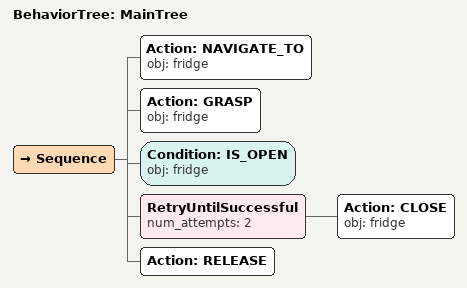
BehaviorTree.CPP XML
<root main_tree_to_execute="MainTree">
  <BehaviorTree ID="MainTree">
    <Sequence>
      <!-- Navigate to fridge -->
      <Action ID="NAVIGATE_TO" obj="fridge" />
      <!-- Grasp fridge -->
      <Action ID="GRASP" obj="fridge" />
      <!-- Check fridge is open before CLOSE -->
      <Condition ID="IS_OPEN" obj="fridge" />
      <!-- Retry CLOSE fridge up to 2 attempts -->
      <RetryUntilSuccessful num_attempts="2">
        <!-- Close fridge -->
        <Action ID="CLOSE" obj="fridge" />
      </RetryUntilSuccessful>
      <!-- Release -->
      <Action ID="RELEASE" />
    </Sequence>
  </BehaviorTree>
</root>
